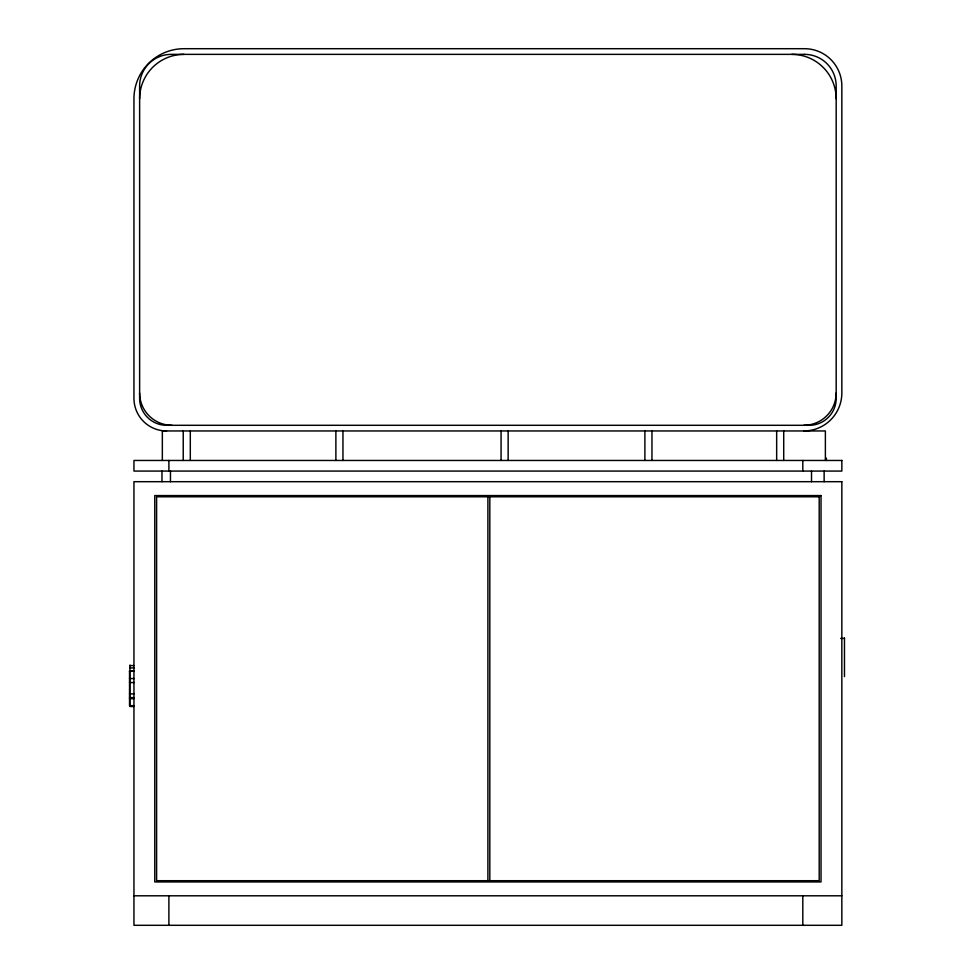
<?xml version="1.0" encoding="UTF-8"?>
<svg xmlns="http://www.w3.org/2000/svg" width="974" height="974" viewBox="0 0 974 974"><rect width="100%" height="100%" fill="white"/><g stroke="black" fill="none" stroke-linecap="round" stroke-linejoin="round"><path stroke-width="1.46" d="M840.708 638.396L844.47 638.396M129.932 665.571L133.949 665.595M129.932 667.933L133.949 667.945M129.53 670.964L133.949 670.964M129.53 671.269L133.949 671.269M129.53 678.549L133.949 678.549M129.53 682.555L133.949 682.555M129.53 693.89L133.949 693.89M129.53 697.628L133.949 697.628M129.53 698.687L133.949 698.687M133.949 705.675L129.53 705.675L129.53 670.903M129.932 706.065L133.949 706.065M129.932 706.345L133.949 706.345M133.949 706.43L129.932 706.43L129.932 665.059M133.949 895.8L841.84 895.8M844.47 637.909L844.47 676.601M826.378 458.097L826.378 460.459M825.38 460.459L825.38 430.958L162.341 430.958L162.341 460.459M824.138 471.075L824.138 481.692M811.512 471.075L811.512 481.692M802.807 460.459L802.807 471.075M802.807 895.8L802.807 925.3M783.717 430.958L783.717 460.459M776.655 430.958L776.655 460.459M651.959 430.958L651.959 460.459M644.885 430.958L644.885 460.459M508.148 430.958L508.148 460.459M501.074 430.958L501.074 460.459M489.825 496.789L489.825 880.703M487.901 496.789L487.901 880.703M342.958 430.958L342.958 460.459M335.884 430.958L335.884 460.459M190.307 430.958L190.307 460.459M183.234 430.958L183.234 460.459M170.462 471.075L170.462 481.692M168.892 460.459L168.892 471.075M168.892 895.8L168.892 925.3M161.976 471.075L161.976 481.692M166.566 430.958A32.617 32.617 0 0 1 133.949 398.342L133.949 98.788A50.088 50.088 0 0 1 184.049 48.7L804.548 48.7A37.292 37.292 0 0 1 841.84 85.992L841.84 392.972A37.998 37.998 0 0 1 803.842 430.958M836.179 392.972A32.325 32.325 0 0 1 803.842 425.297M139.623 98.788A44.427 44.427 0 0 1 184.049 54.361M791.752 54.361A44.427 44.427 0 0 1 836.179 98.788M171.948 425.297A32.325 32.325 0 0 1 139.623 392.972M804.548 54.361L171.241 54.361A31.618 31.618 0 0 0 139.623 85.992L139.623 398.342A26.943 26.943 0 0 0 166.566 425.297L809.224 425.297A26.943 26.943 0 0 0 836.179 398.342L836.179 85.992A31.618 31.618 0 0 0 804.548 54.361M841.84 460.459L133.949 460.459L133.949 471.075L841.84 471.075L841.84 460.459M841.84 481.692L133.949 481.692L133.949 925.3L841.84 925.3L841.84 481.692M821.021 495.571L154.769 495.571L154.769 881.933L821.021 881.933L821.021 495.571M819.195 496.789L156.607 496.789L156.607 880.703L819.195 880.703L819.195 496.789"/></g></svg>
